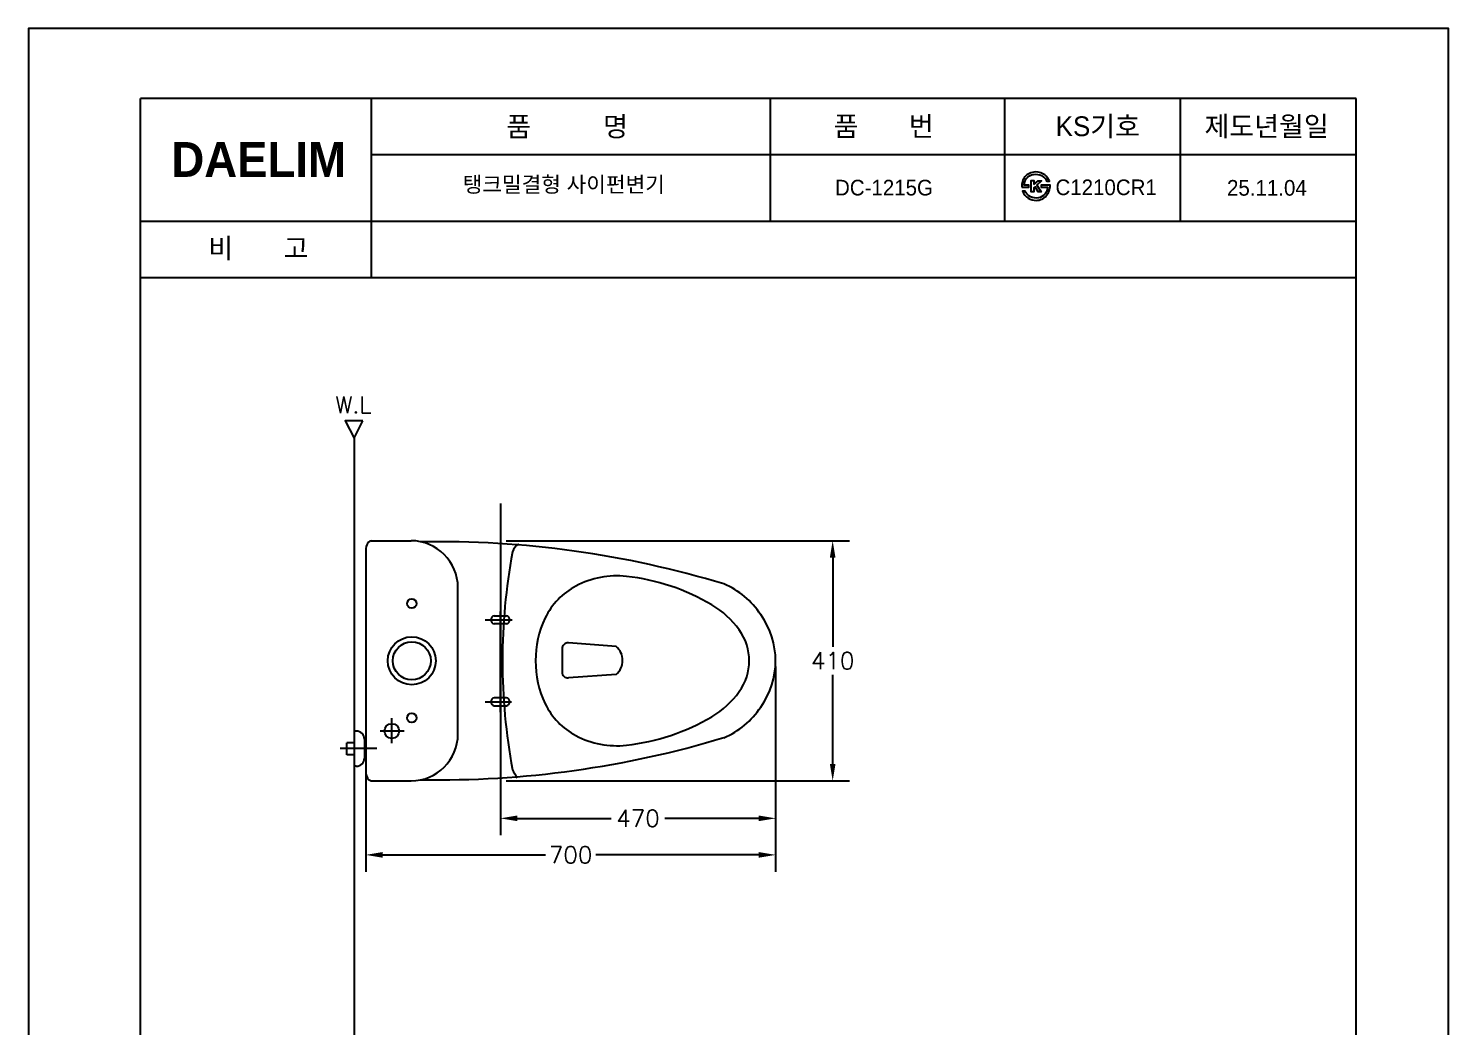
# Model space of a CAD drawing. Extents: x 66724 to 69149, y 58034 to 61465.
# Drawn here: x 66724 to 69149, y 59760 to 61465 of the extents above; entities that cross this region are included whole.
import ezdxf
from ezdxf.lldxf.tags import DXFTag

# ---------------------------------------------------------------- set-up
doc = ezdxf.new("R2010")
doc.units = 0
doc.header["$MEASUREMENT"] = 0
doc.layers.get('0').update_dxf_attribs({"linetype": 'CONTINUOUS'})
doc.layers.get('Defpoints').update_dxf_attribs({"linetype": 'CONTINUOUS'})
for name, color, linetype in [('CENTER', 1, 'CONTINUOUS'), ('Dim', 4, 'CONTINUOUS'), ('LAYER_02', 7, 'CONTINUOUS'), ('LINE', 7, 'CONTINUOUS'), ('MAIN', 7, 'CONTINUOUS'), ('POINT', 3, 'CONTINUOUS'), ('YA', 7, 'CONTINUOUS')]:
    doc.layers.add(name, color=color, linetype=linetype)
doc.styles.add('h', font='', dxfattribs={"height": 30})
doc.styles.get("Standard").update_dxf_attribs({"font": 'txt.shx', "bigfont": 'ghs.shx'})
doc.styles.add('스타일1', font='txt.shx', dxfattribs={"bigfont": 'ghs.shx'})
doc.styles.get('h').set_extended_font_data('Haansoft Batang')
tags = doc.linetypes.add('Amconstr', pattern=[9999, 9999, 0]).pattern_tags.tags
tags[6:7] = [DXFTag(74, 4), DXFTag(75, 0), DXFTag(340, '0'), DXFTag(46, 1.0), DXFTag(50, 0.0), DXFTag(44, 0.0), DXFTag(45, 0.0)]
tags[4:5] = [DXFTag(74, 4), DXFTag(75, 0), DXFTag(340, '0'), DXFTag(46, 1.0), DXFTag(50, 0.0), DXFTag(44, 0.0), DXFTag(45, 0.0)]
doc.dimstyles.get("Standard").update_dxf_attribs({"dimtxt": 0.18, "dimasz": 0.18, "dimexe": 0.18, "dimexo": 0.0625, "dimgap": 0.09, "dimtad": 0, "dimtih": 1, "dimtoh": 1, "dimdec": 4, "dimzin": 0, "dimdsep": 46, "dimtxsty": 'Standard', "dimcen": 0.09, "dimadec": 0, "dimazin": 0, "dimtfac": 1, "dimtdec": 4, "dimtofl": 0, "dimtmove": 0, "dimatfit": 0, "dimfxl": 0, "dimtolj": 1, "dimtzin": 0, "dimarcsym": 0})

# ---------------------------------------------------------------- blocks, each defined once
blk = doc.blocks.new('*D6')
at = {"layer": 'Defpoints', "color": 0}
for p in [(67999.6, 60374.9), (67299.6, 60204.9), (67999.6, 60053.6)]:
    blk.add_point(p, dxfattribs=at)
at = {"layer": 'Dim', "color": 0, "lineweight": -2}
for p, q in [((67999.6, 60364.9), (67999.6, 60024.8)), ((67299.6, 60194.9), (67299.6, 60024.8)), ((67328.4, 60053.6), (67606.4, 60053.6)), ((67970.8, 60053.6), (67692.8, 60053.6))]:
    blk.add_line(p, q, dxfattribs=at)
at = {"layer": 'Dim', "color": 0}
for points in [[(67328.4, 60058.4), (67328.4, 60048.8), (67299.6, 60053.6)], [(67970.8, 60058.4), (67970.8, 60048.8), (67999.6, 60053.6)]]:
    blk.add_solid(points, dxfattribs=at)
at = {"layer": 'Dim', "color": 0, "insert": (67649.6, 60053.6), "char_height": 35.2, "attachment_point": 5}
blk.add_mtext('\\A1;{\\H0.81818x;700}', dxfattribs=at)
blk = doc.blocks.new('*D7')
at = {"layer": 'Defpoints', "color": 0}
for p in [(67529.6, 60663.4), (67999.6, 60385), (67529.6, 60116)]:
    blk.add_point(p, dxfattribs=at)
at = {"layer": 'Dim', "color": 0, "lineweight": -2}
for p, q in [((67529.6, 60653.4), (67529.6, 60087.2)), ((67999.6, 60375), (67999.6, 60087.2)), ((67558.4, 60116), (67719, 60116)), ((67970.8, 60116), (67810.2, 60116))]:
    blk.add_line(p, q, dxfattribs=at)
at = {"layer": 'Dim', "color": 0}
for points in [[(67558.4, 60120.8), (67558.4, 60111.2), (67529.6, 60116)], [(67970.8, 60120.8), (67970.8, 60111.2), (67999.6, 60116)]]:
    blk.add_solid(points, dxfattribs=at)
at = {"layer": 'Dim', "color": 0, "insert": (67764.6, 60116), "char_height": 35.2, "attachment_point": 5}
blk.add_mtext('\\A1;{\\H0.81818x;470}', dxfattribs=at)
blk = doc.blocks.new('*D10')
at = {"layer": 'Defpoints', "color": 0}
for p in [(67529.6, 60590), (67529.6, 60180.1), (68097.1, 60180.1)]:
    blk.add_point(p, dxfattribs=at)
at = {"layer": 'Dim', "color": 0, "lineweight": -2}
for p, q in [((67539.6, 60590), (68125.9, 60590)), ((68097.1, 60561.2), (68097.1, 60409.1)), ((68097.1, 60208.9), (68097.1, 60361.1)), ((67539.6, 60180.1), (68125.9, 60180.1))]:
    blk.add_line(p, q, dxfattribs=at)
at = {"layer": 'Dim', "color": 0}
for points in [[(68092.3, 60561.2), (68101.9, 60561.2), (68097.1, 60590)], [(68092.3, 60208.9), (68101.9, 60208.9), (68097.1, 60180.1)]]:
    blk.add_solid(points, dxfattribs=at)
at = {"layer": 'Dim', "color": 0, "insert": (68097.1, 60385.1), "char_height": 28.8, "attachment_point": 5}
blk.add_mtext('\\A1;410', dxfattribs=at)

msp = doc.modelspace()

# ---------------------------------------------------------------- linework, layer by layer
for p, q in [((67635.1, 60405.5), (67635.1, 60365.7)), ((67727.3, 60409.5), (67645.9, 60415.5)), ((67727.3, 60361.7), (67645.9, 60355.7))]:
    msp.add_line(p, q)
for centre, radius, start, end in [((67645.1, 60405.5), 10, 85.7896, 180), ((67707.2, 60385.6), 31.2, 310.0544, 49.9456), ((67645.1, 60365.7), 10, 180, 274.2104)]:
    msp.add_arc(centre, radius, start, end)
at = {"layer": 'CENTER', "color": 0}
for p, q in [((67309, 60590), (67377.1, 60590)), ((67529.6, 60297.4), (67529.6, 60468.9)), ((67503.4, 60455), (67549.6, 60455)), ((67503.4, 60315), (67548.8, 60315)), ((67344.2, 60244.4), (67344.2, 60286.9)), ((67365.4, 60265.1), (67324, 60265.1)), ((67318.6, 60235), (67255.9, 60235)), ((67309, 60180), (67377.1, 60180))]:
    msp.add_line(p, q, dxfattribs=at)
at = {"layer": 'Dim', "color": 7}
msp.add_line((67279.6, 60764.9), (67279.6, 58856.2), dxfattribs=at)
at = {"layer": 'Dim', "color": 0}
for centre, start, end in [((67311.6, 60579.7), 104.0729, 162.8253), ((67311.6, 60190.3), 197.1747, 255.9271)]:
    msp.add_arc(centre, 10.6, start, end, dxfattribs=at)
at = {"layer": 'Dim', "color": 7}
for centre, start, end in [((67377.1, 60510), 360, 90), ((67377.1, 60260), 270, 360)]:
    msp.add_arc(centre, 80, start, end, dxfattribs=at)
at = {"layer": 'LINE', "linetype": 'Amconstr'}
msp.add_line((68990.9, 58176.9), (68990.9, 61344.9), dxfattribs=at)
at = {"layer": 'MAIN', "color": 0}
for p, q in [((67299.6, 60570.8), (67299.6, 60199.8)), ((67299.6, 60570.8), (67299.6, 60199.2)), ((67457.1, 60260), (67457.1, 60510)), ((67518.8, 60462), (67540, 60462)), ((67540, 60448), (67518.8, 60448)), ((67540, 60322), (67518.8, 60322)), ((67518.8, 60308), (67540, 60308))]:
    msp.add_line(p, q, dxfattribs=at)
at = {"layer": 'MAIN', "color": 7}
for p, q in [((67283.5, 60265), (67279.5, 60265)), ((67297.5, 60251), (67297.5, 60219)), ((67279.5, 60245.2), (67267.5, 60245.2)), ((67267.5, 60224.7), (67267.5, 60245.2)), ((67299.6, 60245.2), (67297.5, 60245.2)), ((67279.5, 60224.7), (67267.5, 60224.7)), ((67283.5, 60205), (67279.5, 60205)), ((67299.6, 60224.7), (67297.5, 60224.7))]:
    msp.add_line(p, q, dxfattribs=at)
at = {"layer": 'MAIN', "color": 0}
msp.add_lwpolyline([(67294.6, 60794.9), (67264.6, 60794.9), (67279.6, 60764.9), (67294.6, 60794.9)], dxfattribs=at)
msp.add_lwpolyline([(67560.3, 60584.6, 0.147425), (67550.2, 60570.9, 0.091532), (67550.2, 60199.1, 0.007148), (67558.3, 60185.3)], format="xyb", dxfattribs=at)
for centre in [(67378.3, 60482.6), (67378.3, 60287.6)]:
    msp.add_circle(centre, 8, dxfattribs=at)
for centre, radius, start, end in [((67325.8, 60572.9), 26.3, 157.6539, 184.5326), ((67423.5, 58904.6), 1683.8, 73.162, 91.0094), ((67857.7, 60388.1), 138.9, 33.0698, 67.3512), ((67520.5, 60455), 7.18, 103.3903, 256.6097), ((67538.3, 60455), 7.18, 283.3912, 76.6088), ((67864.6, 60385), 135, 324.2389, 35.7611), ((67520.5, 60315), 7.18, 103.3903, 256.6097), ((67538.3, 60315), 7.18, 283.3912, 76.6088), ((67857.9, 60381.7), 138.7, 292.615, 326.9639), ((67423.5, 61865.5), 1683.8, 268.9906, 286.838), ((67325.8, 60197.1), 26.3, 175.4674, 202.3461)]:
    msp.add_arc(centre, radius, start, end, dxfattribs=at)
at = {"layer": 'MAIN', "color": 7}
for centre, start, end in [((67283.5, 60251), 0, 90), ((67283.5, 60219), 270, 360)]:
    msp.add_arc(centre, 14, start, end, dxfattribs=at)
at = {"layer": 'POINT', "color": 0}
msp.add_lwpolyline([(67890.8, 60289.6, 0.103422), (67937.6, 60332.4, 0.322616), (67937.6, 60437.6, 0.103422), (67890.8, 60480.4, 0.106548), (67744.9, 60529.1, 0.14976), (67658.6, 60512.7, 0.161523), (67606.2, 60458.2, 0.226483), (67606.2, 60311.7, 0.161523), (67658.6, 60257.3, 0.14976), (67744.9, 60240.9, 0.106548), (67890.8, 60289.6)], format="xyb", dxfattribs=at)
for centre, radius in [((67378.3, 60385), 41), ((67378.3, 60385), 32.5), ((67344.2, 60265.1), 12.5)]:
    msp.add_circle(centre, radius, dxfattribs=at)
at = {"layer": 'YA', "color": 7}
for p, q in [((68990.9, 61344.9), (66914.9, 61344.9)), ((66914.9, 60274.7), (66914.9, 61344.9)), ((67309.4, 61038.9), (67309.4, 61344.9)), ((67990.9, 61134.5), (67990.9, 61344.5)), ((68390.9, 61134.5), (68390.9, 61344.5)), ((68390.9, 61134.5), (68390.9, 61344.5)), ((68690.9, 61134.5), (68690.9, 61344.5)), ((68690.9, 61134.5), (68690.9, 61344.5)), ((68990.9, 61248.9), (67309.4, 61248.9)), ((68990.9, 61248.9), (67309.4, 61248.9)), ((68990.9, 61134.9), (66914.9, 61134.9)), ((68990.9, 61038.9), (66914.9, 61038.9)), ((68990.9, 61038.9), (66914.9, 61038.9)), ((66914.9, 58176.9), (66914.9, 60274.7))]:
    msp.add_line(p, q, dxfattribs=at)
at = {"layer": 'YA', "color": 0}
msp.add_lwpolyline([(66723.5, 58034.4), (69149, 58034.4), (69149, 61464.8), (66723.5, 61464.8)], close=True, dxfattribs=at)
at = {"layer": 'YA', "color": 7}
msp.add_lwpolyline([(68440.7, 61198.1), (68447.9, 61204.7), (68453.7, 61204.7), (68445.7, 61197.2), (68453.2, 61186), (68448.1, 61186), (68442.8, 61194.5), (68440.7, 61192.7), (68440.7, 61186), (68436.3, 61186), (68436.3, 61204.8), (68440.7, 61204.8), (68440.7, 61198.1)], close=True, dxfattribs=at)
for points in [[(68420, 61193.6), (68419.8, 61196.9), (68420.2, 61200.1), (68421.1, 61203.1), (68422, 61206.2), (68423.5, 61209), (68425.5, 61211.4), (68427.6, 61213.9), (68430.1, 61215.9), (68433, 61217.3), (68436.3, 61218.8), (68439.8, 61219.6), (68443.8, 61219.6), (68450, 61219.5), (68455.2, 61217.8), (68459.4, 61214.5), (68462.8, 61211.8), (68465.4, 61208.2), (68467.2, 61203.7), (68467.2, 61203.7), (68462.6, 61203.7), (68462.6, 61203.7), (68461.6, 61206.5), (68459.7, 61209.1), (68456.8, 61211.5), (68453.1, 61214.4), (68448.9, 61215.8), (68444.2, 61215.8), (68438.6, 61215.8), (68434, 61214.2), (68430.3, 61210.8), (68426.5, 61207.3), (68424.5, 61202.8), (68424.2, 61197.1), (68424.2, 61197.1), (68431.9, 61197.1), (68431.9, 61197.1), (68431.9, 61197.1), (68431.9, 61193.6), (68431.9, 61193.6), (68431.9, 61193.6), (68420, 61193.6), (68420, 61193.6), (68420, 61193.6), (68420, 61193.6), (68420, 61193.6)], [(68468.4, 61197.1), (68468.4, 61193.6), (68467.9, 61190.2), (68466.8, 61187), (68465.7, 61183.9), (68464.1, 61181.1), (68462, 61178.8), (68459.9, 61176.4), (68457.4, 61174.6), (68454.5, 61173.3), (68451.6, 61171.9), (68448.5, 61171.2), (68445.2, 61171.2), (68439.8, 61171.2), (68435.1, 61172.5), (68431, 61175.1), (68426.7, 61177.8), (68423.5, 61181.8), (68421.4, 61187.1), (68421.4, 61187.1), (68425.8, 61187.1), (68425.8, 61187.1), (68427.6, 61183.6), (68429.7, 61180.9), (68432.2, 61179), (68435.8, 61176.2), (68440.2, 61174.9), (68445.2, 61175.1), (68449.6, 61175.1), (68453.6, 61176.6), (68457.2, 61179.4), (68461.3, 61182.9), (68463.7, 61187.6), (68464.2, 61193.6), (68464.2, 61193.6), (68453, 61193.6), (68453, 61193.6), (68453, 61193.6), (68453, 61197.1), (68453, 61197.1), (68453, 61197.1), (68468.4, 61197.1), (68468.4, 61197.1), (68468.4, 61197.1), (68468.4, 61197.1), (68468.4, 61197.1)]]:
    msp.add_open_spline(points, degree=3, knots=[0, 0, 0, 0, 1, 1, 1, 2, 2, 2, 3, 3, 3, 4, 4, 4, 5, 5, 5, 6, 6, 6, 7, 7, 7, 8, 8, 8, 9, 9, 9, 10, 10, 10, 11, 11, 11, 12, 12, 12, 13, 13, 13, 14, 14, 14, 15, 15, 15, 15], dxfattribs=at)

# ---------------------------------------------------------------- texts
at = {"layer": 'Dim', "color": 0, "char_height": 33.819, "attachment_point": 1, "style": '스타일1'}
for s, insert in [('{\\fGulim|b0|i0|c129|p50;품          명}', (67539.7, 61314.2)), ('{\\fGulim|b0|i0|c129|p50;품       번}', (68098.7, 61314.6)), ('{\\fGulim|b0|i0|c129|p50;KS기호}', (68478, 61314.6)), ('{\\fGulim|b0|i0|c129|p50;제도년월일}', (68732.1, 61314.6)), ('{\\fGulim|b0|i0|c129|p50;비       고}', (67030.9, 61106.3))]:
    msp.add_mtext(s, dxfattribs=dict(at, insert=insert))
at = {"layer": 'Dim', "color": 0, "char_height": 26.746, "attachment_point": 1, "style": '스타일1'}
for s, insert, width in [('{\\fGulim|b0|i0|c129|p50;탱크밀결형 사이펀변기}', (67465.2, 61211.8), 445.419), ('{\\fGulim|b0|i0|c129|p50;DC-1215G}', (68101.1, 61206.3), 168.306), ('{\\fGulim|b0|i0|c129|p50;C1210CR1}', (68477.6, 61206.8), 168.306), ('{\\fGulim|b0|i0|c129|p50;25.11.04}', (68770.6, 61205.9), 168.306)]:
    msp.add_mtext(s, dxfattribs=dict(at, insert=insert, width=width))
at = {"layer": 'LAYER_02', "color": 0}
msp.add_text('W.L', height=27.99, dxfattribs=at).set_placement((67248.1, 60808))
at = {"layer": 'YA', "color": 7, "insert": (66967.7, 61270.7), "char_height": 59.437, "width": 290.871, "attachment_point": 1, "style": 'h'}
msp.add_mtext('{\\fHYGraphic-Medium|b1|i0|c129|p18;DAELIM}', dxfattribs=at)

# ---------------------------------------------------------------- dimensions: what is measured, and where the dimension line sits
at = {"layer": 'Dim', "color": 0}
for base, p1, p2, picture, middle in [((67529.6, 60116), (67999.6, 60385), (67529.6, 60663.4), '*D7', (67764.6, 60116)), ((67999.6, 60053.6), (67299.6, 60204.9), (67999.6, 60374.9), '*D6', (67649.6, 60053.6))]:
    dim = msp.add_linear_dim(base=base, p1=p1, p2=p2, text='{\\H0.81818x;<>}', dimstyle='Standard', override={"dimscale": 160, "dimtxt": 0.22, "dimgap": 0.06, "dimdec": 0}, dxfattribs=at)
    dim.commit()
    dim.dimension.update_dxf_attribs({"geometry": picture, "text_midpoint": middle})
dim = msp.add_linear_dim(base=(68097.1, 60180.1), p1=(67529.6, 60590), p2=(67529.6, 60180.1), angle=90, dimstyle='Standard', override={"dimscale": 160, "dimgap": 0.06, "dimdec": 0, "dimatfit": 3}, dxfattribs=at)
dim.commit()
dim.dimension.update_dxf_attribs({"geometry": '*D10', "text_midpoint": (68097.1, 60385.1)})

doc.saveas('drawing.dxf')
